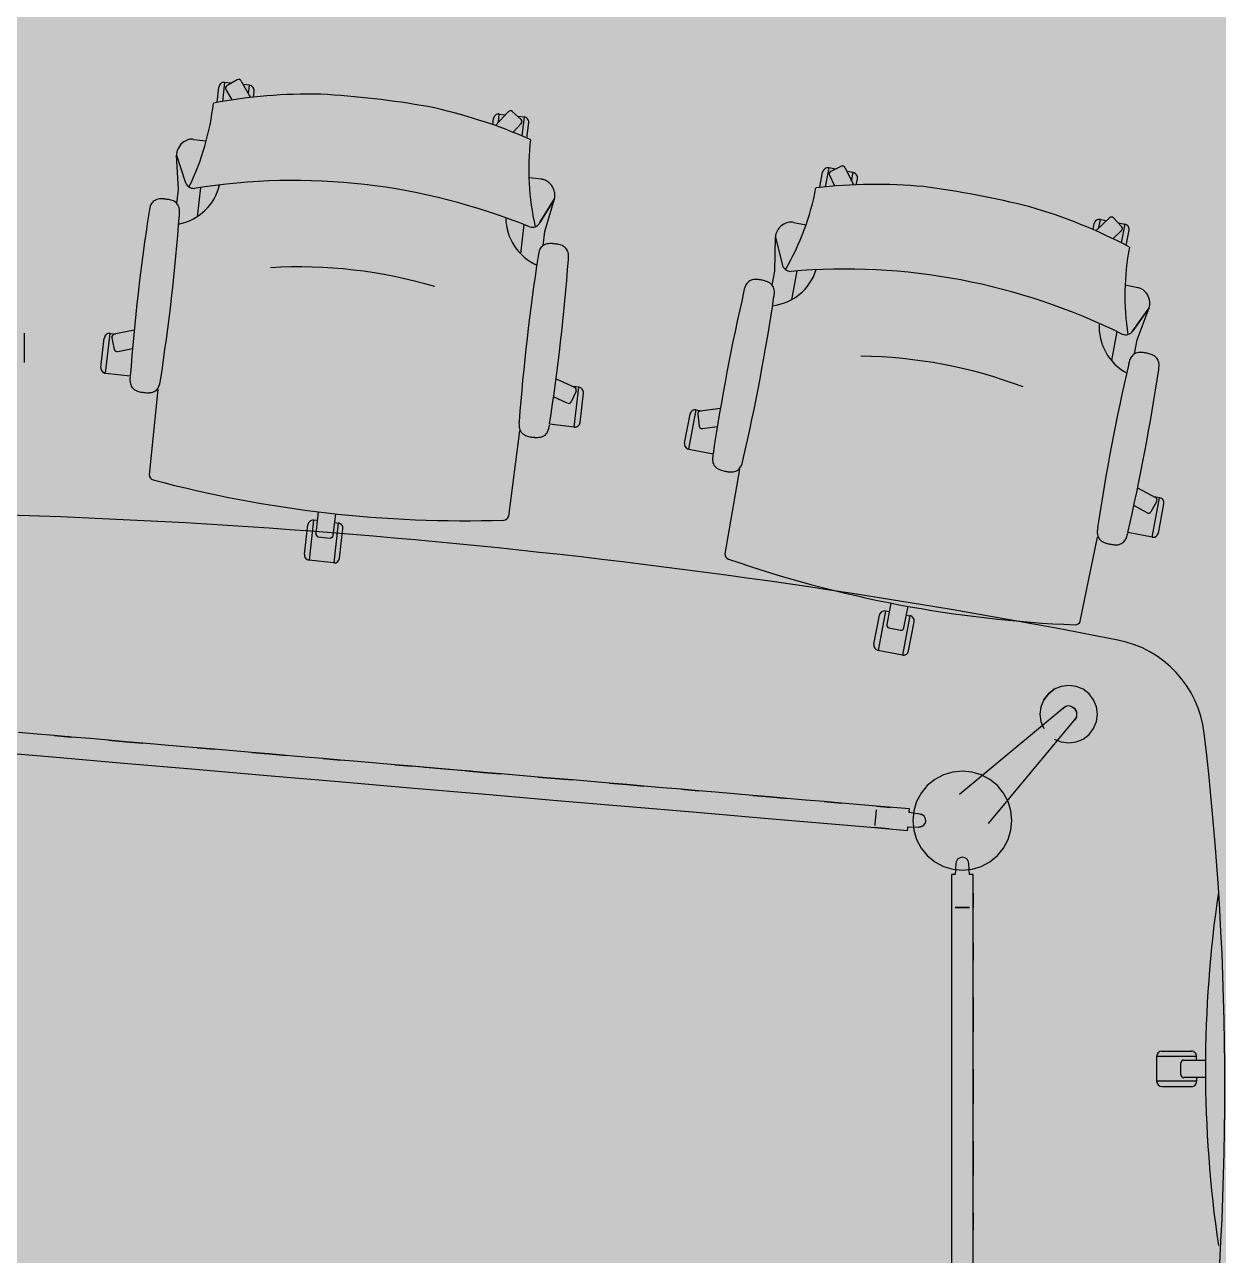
# Model space of a CAD drawing. Header units: millimetres. Extents: x 11706 to 69606, y 10911 to 38811.
# Drawn here: x 23047 to 24709, y 19326 to 21039 of the extents above; entities that cross this region are included whole.
import ezdxf

# ---------------------------------------------------------------- set-up
doc = ezdxf.new("R2010")
doc.units = ezdxf.units.MM
for name, color, linetype in [('floor', 172, 'Continuous'), ('Furniture', 34, 'Continuous'), ('wall', 5, 'Continuous')]:
    doc.layers.add(name, color=color, linetype=linetype)

msp = doc.modelspace()

# ---------------------------------------------------------------- hatches: boundary and pattern name
at = {"layer": 'floor', "true_color": 0xfef4cd}
h = msp.add_hatch(color=254, dxfattribs=at)
h.paths.add_polyline_path([(16506.5, 11710.5), (12406.5, 11710.5), (12406.6, 15810.5), (16506.5, 15810.5), (16506.5, 14810.5), (16606.5, 14810.5), (16606.5, 16010.5), (16506.5, 16010.5), (16506.5, 16910.5), (16606.5, 16910.5), (16606.5, 18185.5), (12406.5, 18185.5), (12406.5, 22335.5), (18706.5, 22335.5), (18706.5, 22085.5), (18956.5, 22085.5), (18956.5, 17085.5), (18706.5, 17085.5), (18706.5, 16485.5), (19306.5, 16485.5), (19306.5, 17085.5), (19056.5, 17085.5), (19056.5, 22085.5), (19306.5, 22085.5), (19306.5, 22335.5), (26106.5, 22335.5), (26106.5, 22085.5), (26706.5, 22085.5), (26706.5, 22685.5), (26106.5, 22685.5), (26106.5, 22435.5), (19306.5, 22435.5), (19306.5, 22956.8), (19206.5, 22956.8), (19206.5, 22685.5), (18706.5, 22685.5), (18706.5, 22435.5), (12406.5, 22435.5), (12406.5, 27460.5), (12606.5, 27460.5), (12606.5, 28260.5), (13406.5, 28260.5), (13406.5, 27460.5), (19206.5, 27460.5), (19206.5, 23766.8), (19306.5, 23766.8), (19306.5, 27460.5), (26356.5, 27460.5), (26356.5, 23766.8), (26456.5, 23766.8), (26456.5, 27460.5), (31206.5, 27460.5), (31206.5, 22435.5), (28206.5, 22435.5), (28206.5, 22335.5), (31206.5, 22335.5), (31206.5, 16835.5), (28206.5, 16835.5), (28206.5, 16735.5), (31206.5, 16735.5), (31206.5, 11710.5), (26806.5, 11710.5), (26806.5, 13826.7), (26706.5, 13826.7), (26706.5, 11710.5), (16606.5, 11710.5), (16606.5, 13910.5), (16506.5, 13910.5)])
h.paths.add_polyline_path([(26106.5, 17085.5), (26706.5, 17085.5), (26706.5, 16485.5), (26106.5, 16485.5)], flags=16)
at = {"layer": 'wall', "true_color": 0x706e6b}
h = msp.add_hatch(color=8, dxfattribs=at)
h.paths.add_polyline_path([(12406.5, 15910.5), (16506.5, 15910.5), (16506.5, 16010.5), (16606.5, 16010.5), (16606.5, 14810.5), (16506.5, 14810.5), (16506.5, 15810.5), (12406.5, 15810.5)])
h.paths.add_polyline_path([(68906.5, 19785.5), (65406.5, 19785.5), (65406.5, 19885.5), (65306.5, 19885.5), (65306.5, 19585.5), (65406.5, 19585.5), (65406.5, 19685.5), (68906.5, 19685.5)])
h.paths.add_polyline_path([(68906.5, 22460.5), (64667.3, 22460.5), (64667.3, 22311.1), (65306.5, 22311.1), (65306.5, 20885.5), (65406.5, 20885.5), (65406.5, 22311.1), (68906.5, 22311.1)])
h.paths.add_polyline_path([(16606.5, 13910.5), (16506.5, 13910.5), (16506.5, 11710.5), (16606.5, 11710.5)])
h.paths.add_polyline_path([(65406.5, 18585.5), (65306.5, 18585.5), (65306.5, 17010.5), (65406.5, 17010.5)])
h.paths.add_polyline_path([(63706.5, 16485.5), (63506.5, 16485.5), (63506.5, 11710.5), (63706.5, 11710.5)])
h.paths.add_polyline_path([(63906.5, 17010.5), (63706.5, 17010.5), (63706.5, 16760.5), (63906.5, 16760.5)])
h.paths.add_polyline_path([(66906.5, 17010.5), (64906.5, 17010.5), (64906.5, 16760.5), (66906.5, 16760.5)])
h.paths.add_polyline_path([(63481.5, 27460.5), (63331.5, 27460.5), (63331.5, 22685.5), (63481.5, 22685.5)], flags=16)
h.paths.add_polyline_path([(63856.5, 22460.5), (63706.5, 22460.5), (63706.5, 22310.5), (63856.5, 22310.5)], flags=17)
h.paths.add_polyline_path([(56081.5, 16485.5), (55931.5, 16485.5), (55931.5, 11710.5), (56081.5, 11710.5)])
h.paths.add_polyline_path([(48681.5, 16485.5), (48531.5, 16485.5), (48531.5, 11710.5), (48681.5, 11710.5)])
h.paths.add_polyline_path([(48681.5, 27460.5), (48531.5, 27460.5), (48531.5, 22685.5), (48681.5, 22685.5)], flags=16)
h.paths.add_polyline_path([(19056.5, 22085.5), (18956.5, 22085.5), (18956.5, 17085.5), (19056.5, 17085.5)])
h.paths.add_polyline_path([(26806.5, 13826.7), (26706.5, 13826.7), (26706.5, 11710.5), (26806.5, 11710.5)])
h.paths.add_polyline_path([(18706.5, 22435.5), (12406.5, 22435.5), (12406.5, 22335.5), (18706.5, 22335.5)])
h.paths.add_polyline_path([(26106.5, 22435.5), (19306.5, 22435.5), (19306.5, 22335.5), (26106.5, 22335.5)], flags=17)
h.paths.add_polyline_path([(12406.5, 18085.5), (12406.5, 18185.5), (16606.5, 18185.5), (16606.5, 16910.5), (16506.5, 16910.5), (16506.5, 18085.5)])
h.paths.add_polyline_path([(31206.5, 16835.5), (28206.5, 16835.5), (28206.5, 16735.5), (31206.5, 16735.5)])
h.paths.add_polyline_path([(19306.5, 22956.8), (19206.5, 22956.8), (19206.5, 22685.5), (19306.5, 22685.5)], flags=17)
h.paths.add_polyline_path([(28206.5, 22435.5), (31206.5, 22435.5), (31206.5, 22335.5), (28206.5, 22335.5)], flags=17)
h.paths.add_polyline_path([(69506.5, 20085.5), (68906.5, 20085.5), (68906.5, 19485.5), (69506.5, 19485.5)])
h.paths.add_polyline_path([(66906.5, 15610.5), (66906.5, 17010.5), (68906.5, 17010.5), (68906.5, 17885.5), (69606.5, 17885.5), (69606.5, 16310.5), (67606.5, 16310.5), (67606.5, 15610.5)])
h.paths.add_polyline_path([(48606.5, 20751.9), (48506.5, 20751.9), (48506.5, 18419.2), (48606.5, 18419.2)])
h.paths.add_polyline_path([(43506.5, 11710.5), (44106.5, 11710.5), (44106.5, 11010.5), (43506.5, 11010.5)])
h.paths.add_polyline_path([(63106.5, 22685.5), (63706.5, 22685.5), (63706.5, 22085.5), (63106.5, 22085.5)], flags=17)
h.paths.add_polyline_path([(69606.5, 23085.5), (68906.5, 23085.5), (68906.5, 21685.5), (69606.5, 21685.5)])
h.paths.add_polyline_path([(65706.5, 11710.5), (66906.5, 11710.5), (66906.5, 14610.5), (67606.5, 14610.5), (67606.5, 10910.5), (65706.5, 10910.5)])
h.paths.add_polyline_path([(62706.5, 11710.5), (64106.5, 11710.5), (64106.5, 10910.5), (62706.5, 10910.5)])
h.paths.add_polyline_path([(55306.5, 11710.5), (56706.5, 11710.5), (56706.5, 10910.5), (55306.5, 10910.5)])
h.paths.add_polyline_path([(47906.5, 11710.5), (49306.5, 11710.5), (49306.5, 10910.5), (47906.5, 10910.5)])
h.paths.add_polyline_path([(60506.5, 11710.5), (61106.5, 11710.5), (61106.5, 11010.5), (60506.5, 11010.5)])
h.paths.add_polyline_path([(58306.5, 11710.5), (58906.5, 11710.5), (58906.5, 11010.5), (58306.5, 11010.5)])
h.paths.add_polyline_path([(53106.5, 11710.5), (53706.5, 11710.5), (53706.5, 11010.5), (53106.5, 11010.5)])
h.paths.add_polyline_path([(50906.5, 11710.5), (51506.5, 11710.5), (51506.5, 11010.5), (50906.5, 11010.5)])
h.paths.add_polyline_path([(45706.5, 11710.5), (46306.5, 11710.5), (46306.5, 11010.5), (45706.5, 11010.5)])
h.paths.add_polyline_path([(48306.5, 17085.5), (48906.5, 17085.5), (48906.5, 16485.5), (48306.5, 16485.5)])
h.paths.add_polyline_path([(55706.5, 17085.5), (56306.5, 17085.5), (56306.5, 16485.5), (55706.5, 16485.5)])
h.paths.add_polyline_path([(63106.5, 17085.5), (63706.5, 17085.5), (63706.5, 16485.5), (63106.5, 16485.5)])
h.paths.add_polyline_path([(55706.5, 22685.5), (56306.5, 22685.5), (56306.5, 22085.5), (55706.5, 22085.5)], flags=17)
h.paths.add_polyline_path([(48306.5, 22685.5), (48906.5, 22685.5), (48906.5, 22085.5), (48306.5, 22085.5)], flags=17)
h.paths.add_polyline_path([(40506.5, 11710.5), (41906.5, 11710.5), (41906.5, 10910.5), (40506.5, 10910.5)])
h.paths.add_polyline_path([(33506.5, 17085.5), (34106.5, 17085.5), (34106.5, 16485.5), (33506.5, 16485.5)])
h.paths.add_polyline_path([(40906.5, 17085.5), (41506.5, 17085.5), (41506.5, 16485.5), (40906.5, 16485.5)])
h.paths.add_polyline_path([(40906.5, 22685.5), (41506.5, 22685.5), (41506.5, 22085.5), (40906.5, 22085.5)], flags=17)
h.paths.add_polyline_path([(33506.5, 22685.5), (34106.5, 22685.5), (34106.5, 22085.5), (33506.5, 22085.5)], flags=17)
h.paths.add_polyline_path([(26406.5, 20751.9), (26506.5, 20751.9), (26506.5, 18419.2), (26406.5, 18419.2)])
h.paths.add_polyline_path([(33106.5, 11710.5), (34506.5, 11710.5), (34506.5, 10910.5), (33106.5, 10910.5)])
h.paths.add_polyline_path([(38306.5, 11710.5), (38906.5, 11710.5), (38906.5, 11010.5), (38306.5, 11010.5)])
h.paths.add_polyline_path([(36106.5, 11710.5), (36706.5, 11710.5), (36706.5, 11010.5), (36106.5, 11010.5)])
h.paths.add_polyline_path([(30906.5, 11710.5), (31506.5, 11710.5), (31506.5, 11010.5), (30906.5, 11010.5)])
h.paths.add_polyline_path([(11746.5, 20385.5), (12406.5, 20385.5), (12406.5, 20985.5), (11746.5, 20985.5)])
h.paths.add_polyline_path([(12406.5, 20985.5), (11706.5, 20985.5), (11706.5, 23360.5), (12406.5, 23360.5)])
h.paths.add_polyline_path([(11746.5, 18785.5), (12406.5, 18785.5), (12406.5, 18185.5), (11746.5, 18185.5)])
h.paths.add_polyline_path([(11746.5, 15210.5), (12406.5, 15210.5), (12406.5, 15810.5), (11746.5, 15810.5)])
h.paths.add_polyline_path([(11746.5, 13610.5), (12406.5, 13610.5), (12406.5, 13010.5), (11746.5, 13010.5)])
h.paths.add_polyline_path([(12406.5, 18185.5), (11706.5, 18185.5), (11706.5, 15810.5), (12406.5, 15810.5)])
h.paths.add_polyline_path([(25706.5, 11710.5), (27106.5, 11710.5), (27106.5, 10910.5), (25706.5, 10910.5)])
h.paths.add_polyline_path([(18306.5, 11710.5), (19706.5, 11710.5), (19706.5, 10910.5), (18306.5, 10910.5)])
h.paths.add_polyline_path([(28706.5, 11710.5), (29306.5, 11710.5), (29306.5, 11010.5), (28706.5, 11010.5)])
h.paths.add_polyline_path([(23506.5, 11710.5), (24106.5, 11710.5), (24106.5, 11010.5), (23506.5, 11010.5)])
h.paths.add_polyline_path([(21306.5, 11710.5), (21906.5, 11710.5), (21906.5, 11010.5), (21306.5, 11010.5)])
h.paths.add_polyline_path([(16306.5, 11710.5), (16906.5, 11710.5), (16906.5, 11010.5), (16306.5, 11010.5)])
h.paths.add_polyline_path([(14306.5, 11710.5), (14906.5, 11710.5), (14906.5, 11010.5), (14306.5, 11010.5)])
h.paths.add_polyline_path([(11706.5, 13010.5), (12406.5, 13010.5), (12406.5, 11710.5), (12906.5, 11710.5), (12906.5, 10910.5), (11706.5, 10910.5)])
h.paths.add_polyline_path([(18706.5, 17085.5), (19306.5, 17085.5), (19306.5, 16485.5), (18706.5, 16485.5)])
h.paths.add_polyline_path([(26106.5, 17085.5), (26706.5, 17085.5), (26706.5, 16485.5), (26106.5, 16485.5)])
h.paths.add_polyline_path([(26106.5, 22685.5), (26706.5, 22685.5), (26706.5, 22085.5), (26106.5, 22085.5)], flags=17)
h.paths.add_polyline_path([(18706.5, 22685.5), (19306.5, 22685.5), (19306.5, 22085.5), (18706.5, 22085.5)], flags=17)
h.paths.add_polyline_path([(14306.5, 31260.5), (14406.5, 31260.5), (14406.5, 30060.5), (14906.5, 30060.5), (14906.5, 29960.5), (14306.5, 29960.5)], flags=17)
h.paths.add_polyline_path([(26456.5, 27460.5), (26356.5, 27460.5), (26356.5, 23766.8), (26456.5, 23766.8)], flags=17)
h.paths.add_polyline_path([(19306.5, 27460.5), (19206.5, 27460.5), (19206.5, 23766.8), (19306.5, 23766.8)], flags=17)
h.paths.add_polyline_path([(11706.5, 28260.5), (12606.5, 28260.5), (12606.5, 27460.5), (12406.5, 27460.5), (12406.5, 26160.5), (11706.5, 26160.5)])
h.paths.add_polyline_path([(16906.5, 27460.5), (13406.5, 27460.5), (13406.5, 28260.5), (16906.5, 28260.5)])
h.paths.add_polyline_path([(11906.5, 30560.5), (11906.5, 31860.5), (15506.5, 31860.5), (15506.5, 28260.5), (14906.5, 28260.5), (14906.5, 31260.5), (12506.5, 31260.5), (12506.5, 30560.5)])
h.paths.add_polyline_path([(12506.5, 29560.5), (11906.5, 29560.5), (11906.5, 28260.5), (12506.5, 28260.5)], flags=17)
h.paths.add_polyline_path([(33106.5, 27460.5), (34506.5, 27460.5), (34506.5, 28260.5), (33106.5, 28260.5)], flags=16)
h.paths.add_polyline_path([(11746.5, 23960.5), (12406.5, 23960.5), (12406.5, 23360.5), (11746.5, 23360.5)])
h.paths.add_polyline_path([(11746.5, 25560.5), (12406.5, 25560.5), (12406.5, 26160.5), (11746.5, 26160.5)])
h.paths.add_polyline_path([(25706.5, 27460.5), (27106.5, 27460.5), (27106.5, 28260.5), (25706.5, 28260.5)], flags=17)
h.paths.add_polyline_path([(18306.5, 27460.5), (19706.5, 27460.5), (19706.5, 28260.5), (18306.5, 28260.5)], flags=17)
h.paths.add_polyline_path([(23506.5, 27460.5), (24106.5, 27460.5), (24106.5, 28160.5), (23506.5, 28160.5)], flags=17)
h.paths.add_polyline_path([(21306.5, 27460.5), (21906.5, 27460.5), (21906.5, 28160.5), (21306.5, 28160.5)], flags=17)
h.paths.add_polyline_path([(30906.5, 27460.5), (31506.5, 27460.5), (31506.5, 28160.5), (30906.5, 28160.5)], flags=17)
h.paths.add_polyline_path([(28706.5, 27460.5), (29306.5, 27460.5), (29306.5, 28160.5), (28706.5, 28160.5)], flags=17)
h.paths.add_polyline_path([(47906.5, 27660.5), (46306.5, 27660.5), (46306.5, 27460.5), (47906.5, 27460.5)], flags=17)
h.paths.add_polyline_path([(45706.5, 27660.5), (44106.5, 27660.5), (44106.5, 27460.5), (45706.5, 27460.5)], flags=17)
h.paths.add_polyline_path([(43006.5, 27460.5), (43006.5, 28260.5), (43406.5, 28260.5), (43406.5, 29360.5), (44106.5, 29360.5), (44106.5, 28260.5), (44106.5, 27460.5)], flags=16)
h.paths.add_polyline_path([(46306.5, 27460.5), (45706.5, 27460.5), (45706.5, 28160.5), (46306.5, 28160.5)], flags=16)
h.paths.add_polyline_path([(55306.5, 27460.5), (56706.5, 27460.5), (56706.5, 28260.5), (55306.5, 28260.5)], flags=16)
h.paths.add_polyline_path([(47906.5, 27460.5), (49306.5, 27460.5), (49306.5, 28260.5), (47906.5, 28260.5)], flags=16)
h.paths.add_polyline_path([(53106.5, 27460.5), (53706.5, 27460.5), (53706.5, 28160.5), (53106.5, 28160.5)], flags=16)
h.paths.add_polyline_path([(50906.5, 27460.5), (51506.5, 27460.5), (51506.5, 28160.5), (50906.5, 28160.5)], flags=16)
h.paths.add_polyline_path([(38306.5, 27460.5), (38306.5, 28260.5), (38406.5, 28260.5), (38406.5, 29160.5), (39106.5, 29160.5), (39106.5, 28260.5), (39406.5, 28260.5), (39406.5, 27460.5)], flags=16)
h.paths.add_polyline_path([(40969.2, 28260.5), (41451.7, 28260.5), (41451.7, 27460.5), (40969.2, 27460.5)], flags=17)
h.paths.add_polyline_path([(67906.5, 27460.5), (67906.5, 28260.5), (69606.5, 28260.5), (69606.5, 26885.5), (68906.5, 26885.5), (68906.5, 27460.5)])
h.paths.add_polyline_path([(65706.5, 27460.5), (66306.5, 27460.5), (66306.5, 28160.5), (65706.5, 28160.5)])
h.paths.add_polyline_path([(62706.5, 27460.5), (64106.5, 27460.5), (64106.5, 28260.5), (62706.5, 28260.5)], flags=16)
h.paths.add_polyline_path([(60506.5, 27460.5), (61106.5, 27460.5), (61106.5, 28160.5), (60506.5, 28160.5)], flags=16)
h.paths.add_polyline_path([(58306.5, 27460.5), (58906.5, 27460.5), (58906.5, 28160.5), (58306.5, 28160.5)], flags=16)
h.paths.add_polyline_path([(69506.5, 25285.5), (68906.5, 25285.5), (68906.5, 24685.5), (69506.5, 24685.5)])
h.paths.add_polyline_path([(48906.5, 31560.5), (48606.5, 31560.5), (48606.5, 31260.5), (48906.5, 31260.5)])
h.paths.add_polyline_path([(48906.5, 38810.5), (48606.5, 38810.5), (48606.5, 38510.5), (48906.5, 38510.5)])
h.paths.add_polyline_path([(45106.5, 33360.5), (45106.5, 38810.5), (44256.5, 38810.5), (44256.5, 38110.5), (44406.5, 38110.5), (44406.5, 33360.5)])
h.paths.add_polyline_path([(41106.5, 32860.5), (41506.5, 32860.5), (41506.5, 33760.5), (41106.5, 33760.5), (41106.5, 38110.5), (40756.5, 38110.5), (40756.5, 38810.5), (41756.5, 38810.5), (41756.5, 38110.5), (41606.5, 38110.5), (41606.5, 31960.5), (41706.5, 31960.5), (41706.5, 31260.5), (41106.5, 31260.5)])
h.paths.add_polyline_path([(43656.5, 38760.5), (43306.5, 38760.5), (43306.5, 38110.5), (43656.5, 38110.5)])
h.paths.add_polyline_path([(42706.5, 38760.5), (42356.5, 38760.5), (42356.5, 38110.5), (42706.5, 38110.5)])
h.paths.add_polyline_path([(33906.5, 37485.5), (33906.5, 38810.5), (39156.5, 38810.5), (39156.5, 38110.5), (34606.5, 38110.5), (34606.5, 37485.5)])
h.paths.add_polyline_path([(39106.5, 31260.5), (38406.5, 31260.5), (38406.5, 30360.5), (39106.5, 30360.5)])
h.paths.add_polyline_path([(33906.5, 32585.5), (34606.5, 32585.5), (34606.5, 31960.5), (39406.5, 31960.5), (39406.5, 31260.5), (33906.5, 31260.5)])
h.paths.add_polyline_path([(38556.5, 34460.5), (39156.5, 34460.5), (39156.5, 33860.5), (38556.5, 33860.5)])
h.paths.add_polyline_path([(38556.5, 36210.5), (39156.5, 36210.5), (39156.5, 35610.5), (38556.5, 35610.5)])
h.paths.add_polyline_path([(36506.5, 34460.5), (37106.5, 34460.5), (37106.5, 33860.5), (36506.5, 33860.5)])
h.paths.add_polyline_path([(36506.5, 36210.5), (37106.5, 36210.5), (37106.5, 35610.5), (36506.5, 35610.5)])
h.paths.add_polyline_path([(34606.5, 36285.5), (33906.5, 36285.5), (33906.5, 33785.5), (34606.5, 33785.5)])
h.paths.add_polyline_path([(41206.5, 33760.5), (41106.5, 33760.5), (41106.5, 32860.5), (41206.5, 32860.5)], flags=17)
h.paths.add_polyline_path([(42606.5, 31260.5), (43406.5, 31260.5), (43406.5, 30360.5), (44106.5, 30360.5), (44106.5, 31260.5), (45106.5, 31260.5), (45106.5, 33360.5), (44406.5, 33360.5), (44406.5, 31960.5), (42606.5, 31960.5)])
h.paths.add_polyline_path([(45206.5, 31360.5), (45106.5, 31360.5), (45106.5, 31260.5), (45206.5, 31260.5)])
h.paths.add_polyline_path([(45006.5, 36635.5), (44506.5, 36635.5), (44506.5, 35635.5), (45006.5, 35635.5)], flags=16)
h.paths.add_polyline_path([(45006.5, 34435.5), (44506.5, 34435.5), (44506.5, 33435.5), (45006.5, 33435.5)], flags=16)
edge = h.paths.add_edge_path()
edge.add_line((65406.5, 20885.5), (65306.5, 20885.5))
edge.add_line((65406.5, 19885.5), (65306.5, 19885.5))
edge.add_line((14406.5, 30060.5), (14575.3, 31124.3))

# ---------------------------------------------------------------- linework, layer by layer
at = {"layer": 'Furniture'}
for p, q in [((23315.1, 20930.4), (23317.6, 20951.8)), ((23325.6, 20958.2), (23322.6, 20931.7)), ((23335.2, 20957.1), (23325.6, 20958.2)), ((23327.3, 20948.2), (23335.5, 20933.8)), ((23343.2, 20961.7), (23328.8, 20953.6)), ((23348.7, 20960.2), (23361.6, 20937.3)), ((23360.1, 20954.3), (23351.4, 20955.3)), ((23358.8, 20942.3), (23360.1, 20954.3)), ((23365.6, 20937.7), (23366.5, 20946.2)), ((23720.5, 20917.5), (23702.7, 20898.1)), ((23706.7, 20902.4), (23708, 20914.3)), ((23708, 20914.3), (23716.7, 20913.3)), ((23726.1, 20917.8), (23738.3, 20906.6)), ((23699, 20899.4), (23699.9, 20907.9)), ((23738.6, 20901), (23727.4, 20888.8)), ((23733, 20911.5), (23742.5, 20910.4)), ((23742.5, 20910.4), (23739.5, 20883.9)), ((23746.5, 20880.9), (23748.9, 20902.3)), ((23282.1, 20879), (23300, 20877)), ((23261.4, 20809.4), (23258.8, 20856.8)), ((23258.8, 20856.8), (23270.8, 20819.9)), ((24154.1, 20812.3), (24158.1, 20833.4)), ((24166.6, 20839.3), (24161.6, 20813.1)), ((24176, 20837.5), (24166.6, 20839.3)), ((24167.6, 20829.1), (24174.6, 20814.2)), ((24184.4, 20841.5), (24169.5, 20834.4)), ((24189.7, 20839.6), (24201, 20815.7)), ((24200.7, 20832.8), (24192.1, 20834.4)), ((24198.5, 20821), (24200.7, 20832.8)), ((23292.1, 20812.1), (23287.2, 20771.4)), ((23767, 20823.4), (23749, 20825.4)), ((24204.9, 20815.9), (24206.5, 20824.2)), ((23259, 20789.8), (23261.4, 20809.4)), ((23784.7, 20796.4), (23764.6, 20763.2)), ((23764.6, 20763.2), (23784.7, 20796.4)), ((23771.4, 20750.9), (23784.7, 20796.4)), ((23742.1, 20760.5), (23737.6, 20719.7)), ((24117.4, 20763.5), (24135.1, 20760.1)), ((24534.6, 20753.4), (24536.2, 20761.7)), ((24557.5, 20769.8), (24538.3, 20751.8)), ((24542.5, 20755.8), (24544.8, 20767.6)), ((24544.8, 20767.6), (24553.4, 20766)), ((24563.1, 20769.7), (24574.4, 20757.6)), ((24569.4, 20762.9), (24578.9, 20761.1)), ((24578.9, 20761.1), (24573.9, 20734.9)), ((23769.2, 20731.3), (23771.4, 20750.9)), ((24091.6, 20695.6), (24092.5, 20743)), ((24092.5, 20743), (24101.8, 20705.3)), ((24574.2, 20752), (24562.2, 20740.7)), ((24580.7, 20731.4), (24584.7, 20752.5)), ((24087.9, 20676.2), (24091.6, 20695.6)), ((24122.4, 20696), (24114.6, 20655.7)), ((24596.9, 20672.5), (24579.2, 20675.9)), ((24612.6, 20644.4), (24590.1, 20612.7)), ((24590.1, 20612.7), (24612.6, 20644.4)), ((24596, 20599.9), (24612.6, 20644.4)), ((23047.1, 20568.3), (23047.1, 20609.5)), ((23159.9, 20553.6), (23166.2, 20609)), ((23166.2, 20609), (23173.9, 20608.1)), ((23199.6, 20613.3), (23171.8, 20607.7)), ((24567.5, 20611.6), (24560.1, 20571.3)), ((23153.4, 20561.6), (23158.1, 20602.5)), ((23168.7, 20603), (23172, 20586.8)), ((23176.7, 20583.7), (23197.3, 20587.8)), ((24592.4, 20580.5), (24596, 20599.9)), ((23159.9, 20553.6), (23194.1, 20549.7)), ((23787.1, 20545.8), (23812.9, 20534.1)), ((23232.5, 20531), (23220.6, 20412)), ((23802.7, 20511.8), (23783.6, 20520.5)), ((23814.9, 20528.8), (23808, 20513.8)), ((23818.6, 20534.1), (23810.9, 20534.9)), ((23812.3, 20478.7), (23818.6, 20534.1)), ((23820.4, 20485.1), (23825.1, 20525.9)), ((23971.7, 20447.8), (23982.1, 20502.6)), ((23982.1, 20502.6), (23989.7, 20501.1)), ((24015.8, 20504.4), (23987.6, 20500.8)), ((23965.9, 20456.3), (23973.6, 20496.7)), ((23984.2, 20496.4), (23986.2, 20480)), ((23721.1, 20354.5), (23736.4, 20473.2)), ((23812.3, 20478.7), (23778, 20482.6)), ((23990.7, 20476.6), (24011.5, 20479.2)), ((23971.7, 20447.8), (24005.6, 20441.4)), ((24042.5, 20420), (24021.9, 20302.1)), ((24596.7, 20394.3), (24621.6, 20380.6)), ((24609.8, 20359.2), (24591.4, 20369.3)), ((24623.2, 20375.3), (24615.2, 20360.8)), ((24616.9, 20325.5), (24627.3, 20380.2)), ((24627.3, 20380.2), (24619.7, 20381.7)), ((24625.5, 20331.2), (24633.1, 20371.7)), ((23449.5, 20349), (23443.1, 20293.6)), ((23454.5, 20348.4), (23449.4, 20349)), ((23455.9, 20360.6), (23452.5, 20330.5)), ((23476.8, 20327.7), (23480.2, 20357.9)), ((23436.7, 20301.6), (23441.4, 20342.5)), ((23483.9, 20345), (23477.5, 20289.6)), ((23478.8, 20345.6), (23483.9, 20345)), ((23485.6, 20296), (23490.3, 20336.9)), ((24616.9, 20325.5), (24583.1, 20331.9)), ((23456, 20326.1), (23472.4, 20324.2)), ((24516.9, 20208.3), (24540.9, 20325.5)), ((23477.5, 20289.6), (23443, 20293.6)), ((24252.9, 20233.8), (24247.3, 20204)), ((24271.3, 20199.4), (24277, 20229.2)), ((24229.4, 20176.3), (24237.1, 20216.7)), ((24245.6, 20222.6), (24235.3, 20167.8)), ((24250.6, 20221.6), (24245.5, 20222.6)), ((24279.6, 20216.1), (24269.3, 20161.4)), ((24274.7, 20217.1), (24279.6, 20216.1)), ((24250.4, 20199.3), (24266.7, 20196.2)), ((24277.8, 20167.1), (24285.4, 20207.5)), ((24269.3, 20161.4), (24235.1, 20167.8)), ((24480.7, 20113.7), (24472.4, 20107.3)), ((24472.4, 20107.3), (24480.7, 20113.7)), ((24480.7, 20113.7), (24472.4, 20107.3)), ((24490.4, 20117.7), (24480.7, 20113.7)), ((24500.7, 20119), (24490.4, 20117.7)), ((24511.1, 20117.7), (24500.7, 20119)), ((24520.7, 20113.7), (24511.1, 20117.7)), ((24529, 20107.3), (24520.7, 20113.7)), ((24466.1, 20099), (24462.1, 20089.4)), ((24472.4, 20107.3), (24466.1, 20099)), ((24466.1, 20099), (24472.4, 20107.3)), ((24535.3, 20099), (24529, 20107.3)), ((24539.3, 20089.4), (24535.3, 20099)), ((24491.4, 20086.1), (24348.5, 19967.2)), ((24462.1, 20089.4), (24460.7, 20079)), ((24460.7, 20079), (24462.1, 20068.7)), ((24492.1, 20086.7), (24491.4, 20086.1)), ((24495.1, 20089), (24492.1, 20086.7)), ((24492.5, 20087.2), (24494.9, 20089)), ((24494.9, 20089), (24497.7, 20090.2)), ((24495.4, 20089.3), (24495.1, 20089)), ((24499, 20090.5), (24495.4, 20089.3)), ((24502.9, 20090.4), (24499, 20090.5)), ((24509, 20087.3), (24502.9, 20090.4)), ((24503.7, 20090.2), (24506.5, 20089)), ((24506.5, 20089), (24508.9, 20087.2)), ((24508.9, 20087.2), (24510.7, 20084.8)), ((24512.1, 20081.2), (24509, 20087.3)), ((24510.7, 20084.8), (24511.9, 20082)), ((24511.9, 20076), (24510.7, 20073.2)), ((24510.7, 20073.4), (24510.9, 20073.7)), ((24510.9, 20073.7), (24512.2, 20077.4)), ((24512.2, 20077.4), (24512.1, 20081.2)), ((24540.7, 20079), (24539.3, 20089.4)), ((24539.3, 20068.7), (24540.7, 20079)), ((24388.9, 19926.8), (24507.8, 20069.7)), ((24462.1, 20068.7), (24466.1, 20059)), ((24507.8, 20069.7), (24508.3, 20070.4)), ((24508.3, 20070.4), (24510.7, 20073.4)), ((24510.7, 20073.2), (24508.9, 20070.9)), ((24529, 20050.7), (24535.3, 20059)), ((24535.3, 20059), (24539.3, 20068.7)), ((23064.4, 20051.4), (23038.5, 20053.7)), ((23088.4, 20049.4), (23064.4, 20051.4)), ((23088.4, 20049.4), (23064.4, 20051.4)), ((23112.3, 20047.3), (23088.4, 20049.4)), ((23112.3, 20047.3), (23088.4, 20049.4)), ((23088.4, 20049.4), (23112.3, 20047.3)), ((23112.3, 20047.3), (23106.3, 20047.8)), ((23138.2, 20045.1), (23112.3, 20047.3)), ((23164.1, 20042.9), (23138.2, 20045.1)), ((23188, 20040.8), (23164.1, 20042.9)), ((23188, 20040.8), (23164.1, 20042.9)), ((23164.1, 20042.9), (23188, 20040.8)), ((23211.9, 20038.8), (23188, 20040.8)), ((23211.9, 20038.8), (23188, 20040.8)), ((23188, 20040.8), (23211.9, 20038.8)), ((24480.7, 20044.4), (24490.4, 20040.4)), ((24490.4, 20040.4), (24500.7, 20039)), ((24500.7, 20039), (24511.1, 20040.4)), ((24511.1, 20040.4), (24520.7, 20044.4)), ((24520.7, 20044.4), (24529, 20050.7)), ((22986.2, 20028), (23085.8, 20019.5)), ((23237.8, 20036.6), (23211.9, 20038.8)), ((23263.7, 20034.3), (23237.8, 20036.6)), ((23287.6, 20032.3), (23263.7, 20034.3)), ((23287.6, 20032.3), (23263.7, 20034.3)), ((23311.5, 20030.2), (23287.6, 20032.3)), ((23311.5, 20030.2), (23287.6, 20032.3)), ((23287.6, 20032.3), (23311.5, 20030.2)), ((23337.4, 20028), (23311.5, 20030.2)), ((23363.3, 20025.8), (23337.4, 20028)), ((23387.3, 20023.7), (23363.3, 20025.8)), ((23387.3, 20023.7), (23363.3, 20025.8)), ((23363.3, 20025.8), (23387.3, 20023.7)), ((23411.2, 20021.7), (23387.3, 20023.7)), ((23411.2, 20021.7), (23387.3, 20023.7)), ((23387.3, 20023.7), (23411.2, 20021.7)), ((23085.8, 20019.5), (23185.4, 20010.9)), ((23185.4, 20010.9), (23285.1, 20002.4)), ((23437.1, 20019.4), (23411.2, 20021.7)), ((23463, 20017.2), (23437.1, 20019.4)), ((23486.9, 20015.2), (23463, 20017.2)), ((23486.9, 20015.2), (23463, 20017.2)), ((23463, 20017.2), (23486.9, 20015.2)), ((23510.8, 20013.1), (23486.9, 20015.2)), ((23510.8, 20013.1), (23486.9, 20015.2)), ((23510.8, 20013.1), (23504.8, 20013.6)), ((23536.7, 20010.9), (23510.8, 20013.1)), ((23562.6, 20008.7), (23536.7, 20010.9)), ((23586.5, 20006.6), (23562.6, 20008.7)), ((23586.5, 20006.6), (23562.6, 20008.7)), ((23562.6, 20008.7), (23586.5, 20006.6)), ((23610.4, 20004.6), (23586.5, 20006.6)), ((23610.4, 20004.6), (23586.5, 20006.6)), ((23686.2, 19998.1), (23586.5, 20006.6)), ((23285.1, 20002.4), (23384.7, 19993.8)), ((23384.7, 19993.8), (23484.3, 19985.3)), ((23610.4, 20004.6), (23604.5, 20005.1)), ((23636.3, 20002.3), (23610.4, 20004.6)), ((23662.2, 20000.1), (23636.3, 20002.3)), ((23668.2, 19999.6), (23662.2, 20000.1)), ((23686.2, 19998.1), (23662.2, 20000.1)), ((23686.2, 19998.1), (23662.2, 20000.1)), ((23662.2, 20000.1), (23686.2, 19998.1)), ((23710.1, 19996), (23686.2, 19998.1)), ((23710.1, 19996), (23686.2, 19998.1)), ((23686.2, 19998.1), (23710.1, 19996)), ((23710.1, 19996), (23704.1, 19996.5)), ((23736, 19993.8), (23710.1, 19996)), ((23761.9, 19991.6), (23736, 19993.8)), ((23785.8, 19989.5), (23761.9, 19991.6)), ((23785.8, 19989.5), (23761.9, 19991.6)), ((23761.9, 19991.6), (23785.8, 19989.5)), ((23809.7, 19987.5), (23785.8, 19989.5)), ((23809.7, 19987.5), (23785.8, 19989.5)), ((23785.8, 19989.5), (23809.7, 19987.5)), ((24314.3, 19988.3), (24303.8, 19979.7)), ((24326.2, 19994.7), (24314.3, 19988.3)), ((24339.2, 19998.6), (24326.2, 19994.7)), ((24352.6, 20000), (24339.2, 19998.6)), ((24366.1, 19998.6), (24352.6, 20000)), ((24379, 19994.7), (24366.1, 19998.6)), ((24391, 19988.3), (24379, 19994.7)), ((24401.4, 19979.7), (24391, 19988.3)), ((24401.4, 19979.7), (24391, 19988.3)), ((23484.3, 19985.3), (23584, 19976.7)), ((23584, 19976.7), (23683.6, 19968.2)), ((23835.6, 19985.2), (23809.7, 19987.5)), ((23861.5, 19983), (23835.6, 19985.2)), ((23867.5, 19982.5), (23861.5, 19983)), ((23885.4, 19981), (23861.5, 19983)), ((23885.4, 19981), (23861.5, 19983)), ((23861.5, 19983), (23885.4, 19981)), ((23909.3, 19978.9), (23885.4, 19981)), ((23909.3, 19978.9), (23885.4, 19981)), ((23885.4, 19981), (23909.3, 19978.9)), ((23935.2, 19976.7), (23909.3, 19978.9)), ((23961.1, 19974.5), (23935.2, 19976.7)), ((23985.1, 19972.4), (23961.1, 19974.5)), ((23985.1, 19972.4), (23961.1, 19974.5)), ((23961.1, 19974.5), (23985.1, 19972.4)), ((24009, 19970.4), (23985.1, 19972.4)), ((24009, 19970.4), (23985.1, 19972.4)), ((24009, 19970.4), (24003, 19970.9)), ((24303.8, 19979.7), (24295.3, 19969.3)), ((24303.8, 19979.7), (24295.3, 19969.3)), ((24410, 19969.3), (24401.4, 19979.7)), ((23683.6, 19968.2), (23783.2, 19959.6)), ((23783.2, 19959.6), (23882.9, 19951.1)), ((24034.9, 19968.1), (24009, 19970.4)), ((24060.8, 19965.9), (24034.9, 19968.1)), ((24066.8, 19965.4), (24060.8, 19965.9)), ((24084.7, 19963.9), (24060.8, 19965.9)), ((24084.7, 19963.9), (24060.8, 19965.9)), ((24060.8, 19965.9), (24084.7, 19963.9)), ((24108.6, 19961.8), (24084.7, 19963.9)), ((24108.6, 19961.8), (24084.7, 19963.9)), ((24084.7, 19963.9), (24108.6, 19961.8)), ((24108.6, 19961.8), (24102.6, 19962.3)), ((24134.5, 19959.6), (24108.6, 19961.8)), ((24160.4, 19957.4), (24134.5, 19959.6)), ((24184.3, 19955.3), (24160.4, 19957.4)), ((24184.3, 19955.3), (24160.4, 19957.4)), ((24160.4, 19957.4), (24184.3, 19955.3)), ((24233.1, 19951.1), (24184.3, 19955.3)), ((24288.9, 19957.4), (24285, 19944.4)), ((24295.3, 19969.3), (24288.9, 19957.4)), ((24416.4, 19957.4), (24410, 19969.3)), ((24420.3, 19944.4), (24416.4, 19957.4)), ((23882.9, 19951.1), (23982.5, 19942.5)), ((23982.5, 19942.5), (24082.1, 19934)), ((24232.7, 19946.1), (24231, 19926.2)), ((24253.1, 19949.4), (24233.1, 19951.1)), ((24279, 19947.2), (24233.1, 19951.1)), ((24233.1, 19951.1), (24253.1, 19949.4)), ((24278.5, 19942.2), (24278.8, 19944.7)), ((24278.7, 19944.2), (24278.5, 19942.2)), ((24278.5, 19942.2), (24278.7, 19944.2)), ((24293.4, 19939.9), (24278.5, 19942.2)), ((24293.4, 19939.9), (24278.5, 19942.2)), ((24278.7, 19944.2), (24279, 19947.2)), ((24278.8, 19944.7), (24278.9, 19946.5)), ((24278.9, 19946.5), (24279, 19947.2)), ((24285, 19944.4), (24283.6, 19931)), ((24296.1, 19939.3), (24293.4, 19939.9)), ((24293.4, 19939.9), (24296.1, 19939.3)), ((24296.1, 19939.3), (24293.4, 19939.9)), ((24296.1, 19939.3), (24293.4, 19939.9)), ((24299.3, 19937), (24296.1, 19939.3)), ((24299.3, 19937), (24296.1, 19939.3)), ((24299.3, 19937), (24296.1, 19939.3)), ((24301.3, 19933.5), (24299.3, 19937)), ((24301.3, 19933.5), (24299.3, 19937)), ((24421.6, 19931), (24420.3, 19944.4)), ((24082.1, 19934), (24181.8, 19925.4)), ((24181.8, 19925.4), (24230.6, 19921.2)), ((24230.6, 19921.2), (24250.5, 19919.5)), ((24230.6, 19921.2), (24276.4, 19917.3)), ((24250.5, 19919.5), (24230.6, 19921.2)), ((24231, 19926.2), (24230.8, 19924.2)), ((24276.4, 19917.3), (24276.7, 19920.3)), ((24276.5, 19918), (24276.6, 19919.8)), ((24276.6, 19919.8), (24276.8, 19922.3)), ((24276.7, 19920.3), (24276.8, 19922.3)), ((24276.8, 19922.3), (24291.9, 19922)), ((24276.8, 19922.3), (24291.9, 19922)), ((24276.8, 19922.3), (24291.9, 19922)), ((24283.6, 19931), (24285, 19917.5)), ((24291.9, 19922), (24294.5, 19922.2)), ((24294.5, 19922.2), (24291.9, 19922)), ((24291.9, 19922), (24294.5, 19922.2)), ((24291.9, 19922), (24294.5, 19922.2)), ((24294.5, 19922.2), (24298.2, 19923.8)), ((24294.5, 19922.2), (24298.2, 19923.8)), ((24298.2, 19923.8), (24294.5, 19922.2)), ((24294.5, 19922.2), (24298.2, 19923.8)), ((24298.2, 19923.8), (24300.7, 19927)), ((24298.2, 19923.8), (24300.7, 19927)), ((24300.7, 19927), (24301.6, 19930.2)), ((24300.7, 19927), (24301.6, 19930.2)), ((24300.7, 19927), (24301.6, 19930.2)), ((24301.6, 19930.2), (24301.3, 19933.5)), ((24301.6, 19930.2), (24301.3, 19933.5)), ((24301.6, 19930.2), (24301.3, 19933.5)), ((24420.3, 19917.5), (24421.6, 19931)), ((24276.4, 19917.3), (24276.5, 19918)), ((24285, 19917.5), (24288.9, 19904.5)), ((24288.9, 19904.5), (24295.3, 19892.6)), ((24410, 19892.6), (24416.4, 19904.5)), ((24416.4, 19904.5), (24420.3, 19917.5)), ((24295.3, 19892.6), (24303.8, 19882.2)), ((24295.3, 19892.6), (24303.8, 19882.2)), ((24401.4, 19882.2), (24410, 19892.6)), ((24401.4, 19882.2), (24410, 19892.6)), ((24303.8, 19882.2), (24314.3, 19873.6)), ((24314.3, 19873.6), (24326.2, 19867.2)), ((24343.6, 19871), (24342.6, 19856)), ((24344, 19873.6), (24343.6, 19871)), ((24346, 19877.1), (24344, 19873.6)), ((24346, 19877.1), (24344, 19873.6)), ((24349.4, 19879.3), (24346, 19877.1)), ((24352.6, 19880), (24349.4, 19879.3)), ((24355.9, 19879.3), (24352.6, 19880)), ((24359.2, 19877.1), (24355.9, 19879.3)), ((24361.2, 19873.6), (24359.2, 19877.1)), ((24361.6, 19871), (24361.2, 19873.6)), ((24362.6, 19856), (24361.6, 19871)), ((24362.6, 19856), (24361.6, 19871)), ((24379, 19867.2), (24391, 19873.6)), ((24391, 19873.6), (24401.4, 19882.2)), ((24326.2, 19867.2), (24339.2, 19863.3)), ((24340.6, 19856), (24337.6, 19856)), ((24337.6, 19856), (24337.6, 19810)), ((24338.4, 19856), (24337.6, 19856)), ((24340.6, 19856), (24338.4, 19856)), ((24340.2, 19856), (24338.4, 19856)), ((24339.2, 19863.3), (24352.6, 19862)), ((24342.6, 19856), (24340.2, 19856)), ((24342.6, 19856), (24340.6, 19856)), ((24352.6, 19862), (24366.1, 19863.3)), ((24364.6, 19856), (24362.6, 19856)), ((24364.6, 19856), (24362.6, 19856)), ((24365.1, 19856), (24362.6, 19856)), ((24367.6, 19856), (24364.6, 19856)), ((24366.9, 19856), (24364.6, 19856)), ((24366.9, 19856), (24365.1, 19856)), ((24366.1, 19863.3), (24379, 19867.2)), ((24367.6, 19856), (24366.9, 19856)), ((24367.6, 19810), (24367.6, 19856)), ((24367.6, 19810), (24367.6, 19830)), ((24367.6, 19810), (24367.6, 19830)), ((24367.6, 19830), (24367.6, 19810)), ((24337.6, 19810), (24337.6, 19761)), ((24362.6, 19810), (24342.6, 19810)), ((24342.6, 19810), (24362.6, 19810)), ((24367.6, 19761), (24367.6, 19810)), ((24337.6, 19761), (24337.6, 19661)), ((24367.6, 19736.9), (24367.6, 19761)), ((24367.6, 19736.9), (24367.6, 19761)), ((24367.6, 19661), (24367.6, 19761)), ((24367.6, 19761), (24367.6, 19736.9)), ((24367.6, 19736.9), (24367.6, 19742.9)), ((24367.6, 19711), (24367.6, 19736.9)), ((24367.6, 19685), (24367.6, 19711)), ((24367.6, 19661), (24367.6, 19685)), ((24367.6, 19661), (24367.6, 19685)), ((24367.6, 19685), (24367.6, 19661)), ((24337.6, 19661), (24337.6, 19561)), ((24367.6, 19636.9), (24367.6, 19661)), ((24367.6, 19636.9), (24367.6, 19661)), ((24367.6, 19561), (24367.6, 19661)), ((24367.6, 19661), (24367.6, 19636.9)), ((24367.6, 19611), (24367.6, 19636.9)), ((24367.6, 19585), (24367.6, 19611)), ((24678.8, 19602.8), (24623.1, 19602.8)), ((24623.1, 19602.8), (24623.1, 19568.1)), ((24630.3, 19610.1), (24671.5, 19610.1)), ((24660.8, 19597.8), (24691.2, 19597.8)), ((24678.8, 19597.8), (24678.8, 19602.8)), ((24367.6, 19579), (24367.6, 19585)), ((24367.6, 19561), (24367.6, 19585)), ((24367.6, 19561), (24367.6, 19585)), ((24367.6, 19585), (24367.6, 19561)), ((24656.8, 19577.3), (24656.8, 19593.8)), ((24337.6, 19561), (24337.6, 19561)), ((24337.6, 19561), (24337.6, 19461)), ((24367.6, 19536.9), (24367.6, 19561)), ((24367.6, 19536.9), (24367.6, 19561)), ((24367.6, 19461), (24367.6, 19561)), ((24367.6, 19561), (24367.6, 19536.9)), ((24678.8, 19568.2), (24623.1, 19568.2)), ((24630.3, 19561), (24671.5, 19561)), ((24691.2, 19573.3), (24660.8, 19573.3)), ((24678.8, 19573.3), (24678.8, 19568.1)), ((24367.6, 19511), (24367.6, 19536.9)), ((24367.6, 19485), (24367.6, 19511)), ((24367.6, 19461), (24367.6, 19485)), ((24367.6, 19461), (24367.6, 19485)), ((24367.6, 19485), (24367.6, 19461)), ((24337.6, 19461), (24337.6, 19361)), ((24367.6, 19436.9), (24367.6, 19461)), ((24367.6, 19436.9), (24367.6, 19461)), ((24367.6, 19361), (24367.6, 19461)), ((24367.6, 19461), (24367.6, 19436.9)), ((24367.6, 19411), (24367.6, 19436.9)), ((24367.6, 19385), (24367.6, 19411)), ((24367.6, 19361), (24367.6, 19385)), ((24367.6, 19361), (24367.6, 19385)), ((24367.6, 19385), (24367.6, 19361)), ((24337.6, 19361), (24337.6, 19312)), ((24367.6, 19312), (24367.6, 19361))]:
    msp.add_line(p, q, dxfattribs=at)
for centre, radius, start, end in [((23324.8, 20951), 7.3, 83.451, 173.874), ((23330.8, 20950.1), 3.97, 119.451, 209.451), ((23345.2, 20958.3), 3.97, 29.451, 119.451), ((23359.3, 20947), 7.3, 353.0278, 83.451), ((23445.3, 20204.9), 737.1, 88.9184, 100.575), ((23381.7, 19606.6), 1337.5, 80.2277, 86.6743), ((22952, 20970.6), 360.4, 334.0213, 353.4494), ((23455.2, 20203.8), 737.1, 66.3267, 77.9836), ((23707.2, 20907.1), 7.3, 83.451, 173.874), ((23723.5, 20914.8), 3.97, 47.451, 137.451), ((23735.6, 20903.6), 3.97, 317.451, 47.451), ((23741.7, 20903.1), 7.3, 353.0278, 83.451), ((23282.9, 20853.3), 26.4, 102.727, 128.028), ((23279.1, 20846.2), 32.9, 84.8631, 93.543), ((24109.3, 20837.8), 360.4, 173.453, 192.881), ((23278.5, 20857.6), 19.8, 156.753, 182.255), ((23278.5, 20857.6), 19.8, 156.753, 182.255), ((23282.4, 20856.2), 23.8, 131.177, 157.311), ((24165.3, 20832.1), 7.3, 79.2648, 169.6878), ((24171.2, 20830.8), 3.97, 115.2648, 205.2648), ((24186.1, 20837.9), 3.97, 25.2648, 115.2648), ((24199.3, 20825.6), 7.3, 348.8417, 79.2648), ((23248, 20832.4), 72.5, 280.7347, 346.6845), ((23282.7, 20823.1), 12.3, 195.176, 272.8216), ((23282.7, 20823.1), 12.3, 236.97, 272.8216), ((23421.6, 19954.8), 867, 67.723, 99.179), ((23762.4, 20790.8), 32.9, 73.3595, 82.0389), ((23760.3, 20798.5), 26.4, 38.8744, 64.1747), ((23761.5, 20801.2), 23.8, 9.5914, 35.7247), ((23794.8, 20878.9), 360.4, 329.8351, 349.2632), ((24231, 20079.2), 737.1, 84.7322, 96.3888), ((24123.8, 19487.2), 1337.5, 76.0415, 82.4881), ((23234.9, 20782.5), 13.1, 123.8, 154.542), ((23236.7, 20779), 17.1, 95.141, 122.153), ((23238.4, 20765), 31.2, 85.0913, 96.077), ((23232.5, 20697.6), 98.7, 81.8695, 85.0325), ((23242.1, 20764.5), 31.2, 70.8251, 81.8107), ((23247, 20777.8), 17.1, 44.7492, 71.7605), ((23765.6, 20801.7), 19.8, 344.6475, 10.1491), ((23765.6, 20801.7), 19.8, 344.6475, 10.1491), ((23765.6, 20801.7), 19.8, 344.6475, 10.1491), ((26181.7, 20322.1), 2996.2, 171.232, 175.645), ((23251.6, 20775.2), 31.4, 155.427, 173.324), ((23249.5, 20780.8), 13.1, 12.36, 43.1022), ((23231.5, 20777.5), 31.4, 353.5778, 11.4746), ((24240.8, 20077.4), 737.1, 62.1405, 73.7974), ((20271.4, 21000.7), 2999.9, 351.236, 355.6661), ((23789.6, 20770.2), 72.5, 180.218, 246.167), ((23753.7, 20769), 12.3, 289.9323, 331.7263), ((24116, 20740.7), 23.8, 126.9908, 153.1248), ((24116.4, 20737.8), 26.4, 98.5408, 123.8418), ((24112.1, 20731), 32.9, 80.6769, 89.3568), ((24543.4, 20760.4), 7.3, 79.2648, 169.6878), ((24560.2, 20766.9), 3.97, 43.2648, 133.2648), ((24577.5, 20753.9), 7.3, 348.8417, 79.2648), ((23753.7, 20769), 12.3, 254.0804, 289.9323), ((24112.3, 20742.3), 19.8, 152.5668, 178.0688), ((24112.3, 20742.3), 19.8, 152.5668, 178.0688), ((24571.5, 20754.9), 3.97, 313.2648, 43.2648), ((23793.2, 20713.1), 31.4, 155.427, 173.324), ((23776.4, 20720.3), 13.1, 123.8, 154.542), ((23778.2, 20716.8), 17.1, 95.141, 122.153), ((23780, 20702.8), 31.2, 85.0913, 96.077), ((23774.1, 20635.5), 98.7, 81.8695, 85.0325), ((23783.7, 20702.4), 31.2, 70.8251, 81.8107), ((23788.5, 20715.6), 17.1, 44.7492, 71.7605), ((23791.1, 20718.7), 13.1, 12.36, 43.1022), ((24939.3, 20661.9), 360.4, 169.2668, 188.6948), ((26726.9, 20259.6), 2999.9, 171.236, 175.666), ((20816.6, 20938.1), 2996.2, 351.2568, 355.6701), ((23773.1, 20715.4), 31.4, 353.5778, 11.4746), ((23429.7, 20041.6), 659.9, 73.4156, 93.486), ((24080, 20719.5), 72.5, 276.5485, 342.4983), ((24113.9, 20707.6), 12.3, 190.9898, 268.6354), ((24113.9, 20707.6), 12.3, 232.7838, 268.6354), ((24189.1, 19831.5), 867, 63.5368, 94.9928), ((24079.4, 20662.2), 31.4, 151.2408, 169.1378), ((24063.2, 20670.6), 13.1, 119.6138, 150.3558), ((24064.8, 20667), 17.1, 90.9548, 117.9668), ((24065.5, 20652.9), 31.2, 80.9051, 91.8908), ((24054.7, 20586.2), 98.7, 77.6833, 80.8463), ((24069.1, 20652.2), 31.2, 66.6389, 77.6245), ((24075, 20665), 17.1, 40.563, 67.5743), ((24077.7, 20667.9), 13.1, 8.1738, 38.916), ((26968.6, 19996.4), 2996.2, 167.0458, 171.4588), ((21123.6, 21104.6), 2999.9, 347.0498, 351.4799), ((24059.6, 20665.9), 31.4, 349.3916, 7.2884), ((24590, 20640.3), 32.9, 69.1733, 77.8527), ((24588.5, 20648.2), 26.4, 34.6882, 59.9885), ((24589.9, 20650.8), 23.8, 5.4052, 31.5385), ((24593.9, 20651), 19.8, 340.4613, 5.9629), ((24593.9, 20651), 19.8, 340.4613, 5.9629), ((24593.9, 20651), 19.8, 340.4613, 5.9629), ((24615.6, 20617.9), 72.5, 176.0318, 241.9808), ((23165.4, 20601.7), 7.3, 83.451, 173.874), ((23172.6, 20603.8), 3.97, 101.451, 191.451), ((24579.7, 20619.3), 12.3, 249.8942, 285.7461), ((24579.7, 20619.3), 12.3, 285.7461, 327.5401), ((23175.9, 20587.5), 3.97, 191.451, 281.451), ((24203.4, 19917.4), 659.9, 69.2294, 89.2998), ((24615, 20560.6), 31.4, 151.2408, 169.1378), ((24598.8, 20569.1), 13.1, 119.6138, 150.3558), ((24600.4, 20565.4), 17.1, 90.9548, 117.9668), ((24601.1, 20551.3), 31.2, 80.9051, 91.8908), ((24590.3, 20484.6), 98.7, 77.6833, 80.8463), ((24604.7, 20550.6), 31.2, 66.6389, 77.6245), ((24610.6, 20563.5), 17.1, 40.563, 67.5743), ((24613.3, 20566.4), 13.1, 8.1738, 38.916), ((23160.7, 20560.8), 7.3, 173.028, 263.451), ((23160.7, 20560.8), 7.3, 213.241, 263.451), ((27507.8, 19894.2), 2999.9, 167.0498, 171.4798), ((21662.8, 21002.3), 2996.2, 347.0706, 351.4839), ((24595.2, 20564.4), 31.4, 349.3916, 7.2884), ((23225.2, 20545), 31.4, 173.578, 191.475), ((23207.2, 20541.7), 13.1, 192.36, 223.103), ((23205.1, 20547.3), 31.4, 335.4279, 353.3248), ((23209.8, 20544.8), 17.1, 224.75, 251.761), ((23214.7, 20558), 31.2, 250.826, 261.8112), ((23224.2, 20624.9), 98.7, 261.87, 265.033), ((23218.3, 20557.6), 31.2, 265.0917, 276.0774), ((23220.1, 20543.6), 17.1, 275.142, 302.1533), ((23221.9, 20540), 13.1, 303.8003, 334.5425), ((23811.2, 20530.4), 3.97, 335.451, 65.451), ((23817.8, 20526.8), 7.3, 353.0278, 83.451), ((23804.4, 20515.4), 3.97, 245.451, 335.451), ((23980.7, 20495.4), 7.3, 79.2648, 169.6878), ((23766.8, 20482.8), 31.4, 173.577, 191.474), ((23813.1, 20485.9), 7.3, 263.451, 353.8742), ((23988.1, 20496.9), 3.97, 97.2648, 187.2648), ((23748.8, 20479.5), 13.1, 192.359, 223.102), ((23751.4, 20482.6), 17.1, 224.749, 251.76), ((23763.5, 20477.8), 13.1, 303.7993, 334.5415), ((23746.7, 20485.1), 31.4, 335.4269, 353.3238), ((23813.1, 20485.9), 7.3, 263.451, 313.6613), ((23990.2, 20480.5), 3.97, 187.2648, 277.2648), ((23756.2, 20495.8), 31.2, 250.825, 261.8103), ((23765.8, 20562.7), 98.7, 261.869, 265.032), ((23759.9, 20495.4), 31.2, 265.0908, 276.0764), ((23761.7, 20481.4), 17.1, 275.141, 302.1523), ((23973.1, 20455), 7.3, 168.8418, 259.2648), ((23973.1, 20455), 7.3, 209.0548, 259.2648), ((24036.3, 20434.5), 31.4, 169.3918, 187.2888), ((24018.1, 20432.5), 13.1, 188.1738, 218.9168), ((24020.9, 20435.4), 17.1, 220.5638, 247.5748), ((24026.7, 20448.2), 31.2, 246.6398, 257.625), ((24041.1, 20514.2), 98.7, 257.6838, 260.8468), ((24030.3, 20447.5), 31.2, 260.9055, 271.8912), ((24031.1, 20433.4), 17.1, 270.9558, 297.9671), ((24032.6, 20429.7), 13.1, 299.6141, 330.3563), ((24016.4, 20438.2), 31.4, 331.2417, 349.1386), ((23228.4, 20412.6), 7.88, 184.738, 252.918), ((23660.1, 22032.5), 1684.2, 255.0652, 271.8368), ((24619.7, 20377.2), 3.97, 331.2648, 61.2648), ((24626, 20373.1), 7.3, 348.8417, 79.2648), ((22718.2, 10687.1), 9673.9, 78.9699, 89.9953), ((23448.7, 20341.7), 7.3, 83.451, 173.874), ((23713.6, 20356.9), 7.88, 273.9839, 342.1637), ((24611.7, 20362.7), 3.97, 241.2648, 331.2648), ((23483, 20337.8), 7.3, 353.0278, 83.451), ((24571.9, 20332.9), 31.4, 169.3908, 187.2878), ((24552, 20336.7), 31.4, 331.2407, 349.1376), ((24618.3, 20332.6), 7.3, 259.2648, 349.688), ((23456.4, 20330), 3.97, 173.451, 263.451), ((23472.8, 20328.2), 3.97, 263.451, 353.451), ((24553.7, 20330.9), 13.1, 188.1728, 218.9158), ((24556.5, 20333.8), 17.1, 220.5628, 247.5738), ((24562.3, 20346.6), 31.2, 246.6388, 257.6241), ((24576.7, 20412.7), 98.7, 257.6828, 260.8458), ((24565.9, 20346), 31.2, 260.9046, 271.8902), ((24566.6, 20331.9), 17.1, 270.9548, 297.9661), ((24568.2, 20328.2), 13.1, 299.6131, 330.3553), ((24618.3, 20332.6), 7.3, 259.2648, 309.4751), ((23444, 20300.8), 7.3, 173.874, 263.451), ((24029.8, 20302.2), 7.88, 180.5518, 248.7318), ((23478.3, 20296.9), 7.3, 263.451, 353.0278), ((24578.6, 21886.2), 1684.2, 250.879, 267.6506), ((24244.3, 20215.4), 7.3, 79.2648, 169.6878), ((24278.3, 20209), 7.3, 348.8417, 79.2648), ((24251.2, 20203.2), 3.97, 169.2648, 259.2648), ((24267.4, 20200.1), 3.97, 259.2648, 349.2648), ((24509.6, 20211.2), 7.88, 269.7977, 337.9775), ((24540.4, 20035), 150, 6.7288, 78.9765), ((24236.6, 20175), 7.3, 169.6878, 259.2648), ((24270.6, 20168.5), 7.3, 259.2648, 348.8417), ((20518.2, 19561), 4200, 353.2777, 6.7223), ((26375.3, 19585.5), 1684.2, 171.6142, 188.3858), ((24630.4, 19602.8), 7.3, 90.4232, 180), ((24660.8, 19593.8), 3.97, 90, 180), ((24671.5, 19602.8), 7.3, 0, 90.4232), ((24660.8, 19577.3), 3.97, 180, 270), ((24630.4, 19568.2), 7.3, 180, 269.577), ((24671.5, 19568.2), 7.3, 269.577, 0)]:
    msp.add_arc(centre, radius, start, end, dxfattribs=at)

doc.saveas('drawing.dxf')
